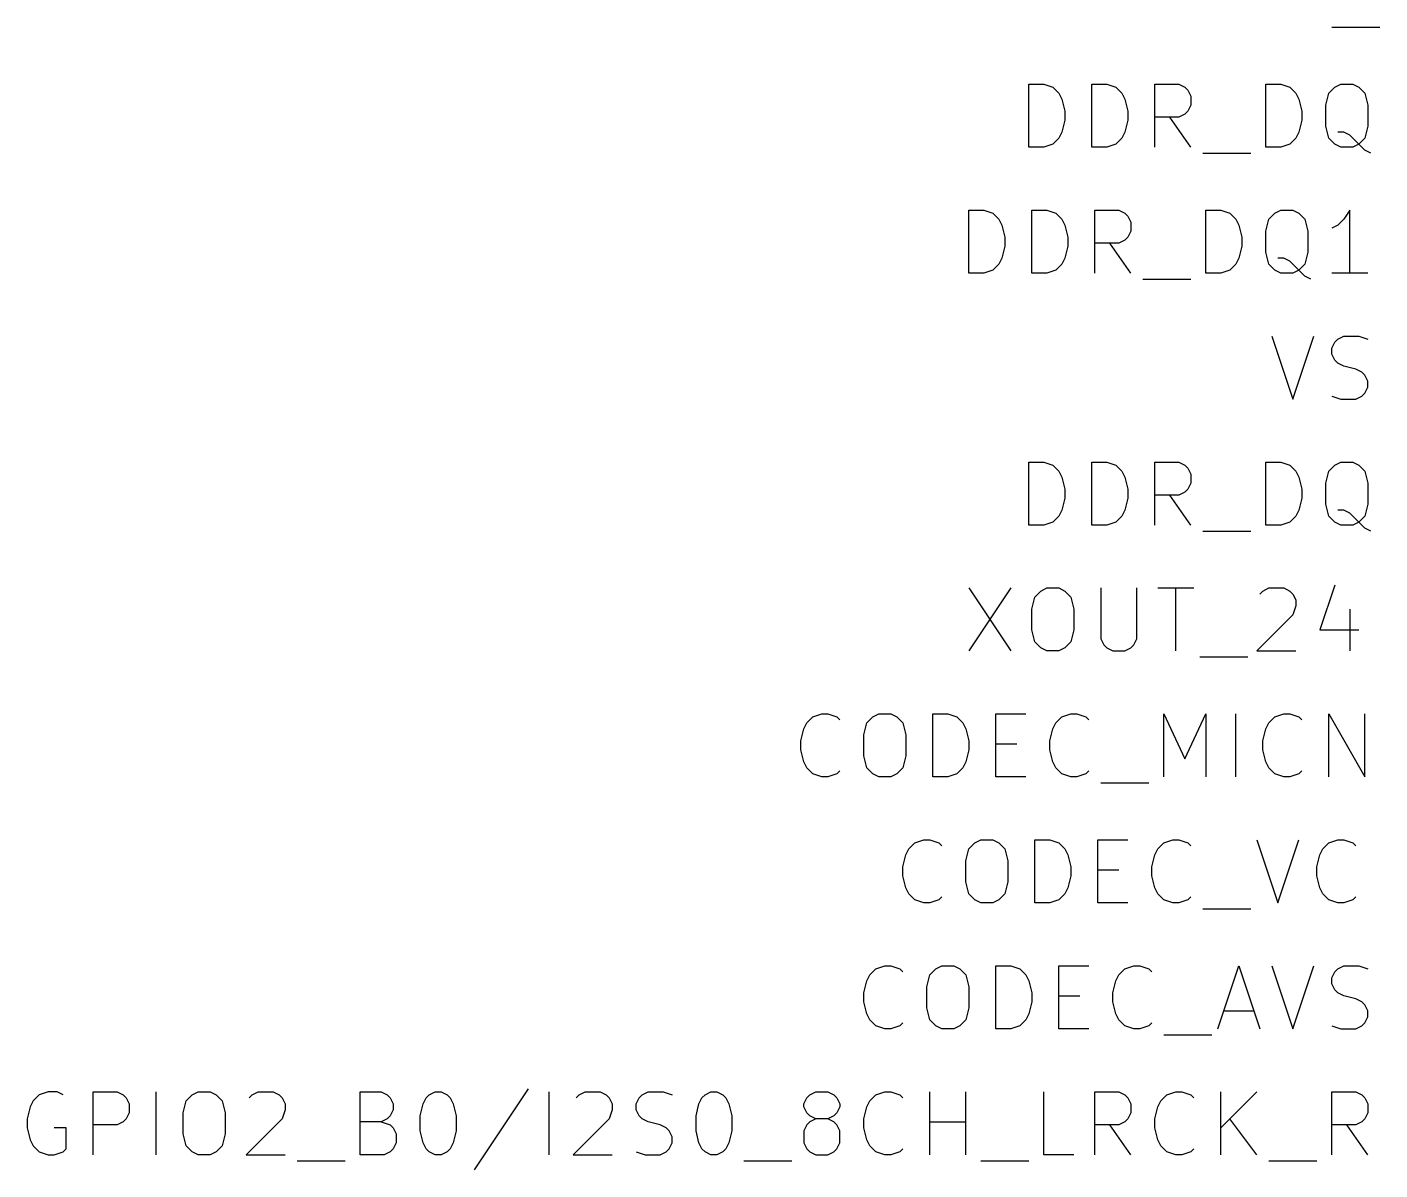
# Model space of a CAD drawing. Header units: millimetres. Extents: x 3 to 201, y -195 to -4.
# Drawn here: x 128.49 to 155.76, y -122.81 to -99.77 of the extents above; entities that cross this region are included whole.
import ezdxf

# ---------------------------------------------------------------- set-up
doc = ezdxf.new("R2010")
doc.units = ezdxf.units.MM
doc.layers.add('GREENSIXTYFIVE', color=129, linetype='CONTINUOUS')

msp = doc.modelspace()

# ---------------------------------------------------------------- linework, layer by layer
at = {"layer": 'GREENSIXTYFIVE', "linetype": 'CONTINUOUS'}
for p, q in [((154.7949, -99.7685), (155.7625, -99.7685)), ((148.6867, -102.1875), (148.6867, -100.9175)), ((148.6867, -100.9175), (148.9891, -100.9175)), ((148.9891, -100.9175), (149.1705, -100.978)), ((149.1705, -100.978), (149.2915, -101.099)), ((149.2915, -101.099), (149.352, -101.2199)), ((149.9567, -102.1875), (149.9567, -100.9175)), ((149.9567, -100.9175), (150.2591, -100.9175)), ((150.2591, -100.9175), (150.4405, -100.978)), ((150.4405, -100.978), (150.5615, -101.099)), ((150.5615, -101.099), (150.622, -101.2199)), ((151.2267, -102.1875), (151.2267, -100.9175)), ((151.2267, -100.9175), (151.7105, -100.9175)), ((151.7105, -100.9175), (151.8315, -100.978)), ((151.8315, -100.978), (151.892, -101.0385)), ((151.892, -101.0385), (151.9524, -101.1594)), ((151.9524, -101.1594), (151.9524, -101.3409)), ((153.4643, -102.1875), (153.4643, -100.9175)), ((153.4643, -100.9175), (153.7667, -100.9175)), ((153.7667, -100.9175), (153.9481, -100.978)), ((153.9481, -100.978), (154.0691, -101.099)), ((154.0691, -101.099), (154.1296, -101.2199)), ((154.6739, -101.3409), (154.7343, -101.099)), ((154.7343, -101.099), (154.8553, -100.978)), ((154.8553, -100.978), (154.9762, -100.9175)), ((154.9762, -100.9175), (155.2181, -100.9175)), ((155.2181, -100.9175), (155.3391, -100.978)), ((155.3391, -100.978), (155.46, -101.099)), ((155.46, -101.099), (155.5205, -101.3409)), ((149.352, -101.2199), (149.4124, -101.4618)), ((149.4124, -101.4618), (149.4124, -101.6432)), ((150.622, -101.2199), (150.6824, -101.4618)), ((150.6824, -101.4618), (150.6824, -101.6432)), ((151.892, -101.4618), (151.8315, -101.5223)), ((151.9524, -101.3409), (151.892, -101.4618)), ((154.1296, -101.2199), (154.19, -101.4618)), ((154.19, -101.4618), (154.19, -101.6432)), ((154.6739, -101.7642), (154.6739, -101.3409)), ((155.5205, -101.3409), (155.5205, -101.7642)), ((149.4124, -101.6432), (149.352, -101.8851)), ((150.6824, -101.6432), (150.622, -101.8851)), ((151.7105, -101.5828), (151.2267, -101.5828)), ((151.9524, -102.1875), (151.5291, -101.5828)), ((151.8315, -101.5223), (151.7105, -101.5828)), ((154.19, -101.6432), (154.1296, -101.8851)), ((149.2915, -102.0061), (149.1705, -102.1271)), ((149.352, -101.8851), (149.2915, -102.0061)), ((150.5615, -102.0061), (150.4405, -102.1271)), ((150.622, -101.8851), (150.5615, -102.0061)), ((154.0691, -102.0061), (153.9481, -102.1271)), ((154.1296, -101.8851), (154.0691, -102.0061)), ((154.7343, -102.0061), (154.6739, -101.7642)), ((154.8553, -102.1271), (154.7343, -102.0061)), ((155.0367, -101.8851), (154.9158, -101.8851)), ((155.1577, -101.9456), (155.0367, -101.8851)), ((155.3391, -102.1271), (155.1577, -101.9456)), ((155.46, -102.0061), (155.3391, -102.1271)), ((155.5205, -101.7642), (155.46, -102.0061)), ((148.9891, -102.1875), (148.6867, -102.1875)), ((149.1705, -102.1271), (148.9891, -102.1875)), ((150.2591, -102.1875), (149.9567, -102.1875)), ((150.4405, -102.1271), (150.2591, -102.1875)), ((153.7667, -102.1875), (153.4643, -102.1875)), ((153.9481, -102.1271), (153.7667, -102.1875)), ((154.9762, -102.1875), (154.8553, -102.1271)), ((155.2181, -102.1875), (154.9762, -102.1875)), ((155.3391, -102.1271), (155.2181, -102.1875)), ((155.46, -102.248), (155.3391, -102.1271)), ((155.581, -102.3085), (155.46, -102.248)), ((152.1944, -102.3085), (153.162, -102.3085)), ((147.4772, -104.7275), (147.4772, -103.4575)), ((147.4772, -103.4575), (147.7796, -103.4575)), ((147.7796, -103.4575), (147.961, -103.518)), ((147.961, -103.518), (148.082, -103.639)), ((148.082, -103.639), (148.1425, -103.7599)), ((148.7472, -104.7275), (148.7472, -103.4575)), ((148.7472, -103.4575), (149.0496, -103.4575)), ((149.0496, -103.4575), (149.231, -103.518)), ((149.231, -103.518), (149.352, -103.639)), ((149.352, -103.639), (149.4125, -103.7599)), ((150.0172, -104.7275), (150.0172, -103.4575)), ((150.0172, -103.4575), (150.501, -103.4575)), ((150.501, -103.4575), (150.622, -103.518)), ((150.622, -103.518), (150.6825, -103.5785)), ((150.6825, -103.5785), (150.7429, -103.6994)), ((152.2548, -104.7275), (152.2548, -103.4575)), ((152.2548, -103.4575), (152.5572, -103.4575)), ((152.5572, -103.4575), (152.7386, -103.518)), ((152.7386, -103.518), (152.8596, -103.639)), ((152.8596, -103.639), (152.9201, -103.7599)), ((153.4644, -103.8809), (153.5248, -103.639)), ((153.5248, -103.639), (153.6458, -103.518)), ((153.6458, -103.518), (153.7667, -103.4575)), ((153.7667, -103.4575), (154.0086, -103.4575)), ((154.0086, -103.4575), (154.1296, -103.518)), ((154.1296, -103.518), (154.2505, -103.639)), ((154.2505, -103.639), (154.311, -103.8809)), ((155.0368, -103.639), (154.9158, -103.7599)), ((155.1577, -103.4575), (155.0368, -103.639)), ((155.1577, -104.7275), (155.1577, -103.4575)), ((148.1425, -103.7599), (148.2029, -104.0018)), ((149.4125, -103.7599), (149.4729, -104.0018)), ((150.7429, -103.8809), (150.6825, -104.0018)), ((150.7429, -103.6994), (150.7429, -103.8809)), ((152.9201, -103.7599), (152.9805, -104.0018)), ((153.4644, -104.3042), (153.4644, -103.8809)), ((154.311, -103.8809), (154.311, -104.3042)), ((154.9158, -103.7599), (154.7949, -103.8204)), ((148.2029, -104.1832), (148.1425, -104.4251)), ((148.2029, -104.0018), (148.2029, -104.1832)), ((149.4729, -104.1832), (149.4125, -104.4251)), ((149.4729, -104.0018), (149.4729, -104.1832)), ((150.501, -104.1228), (150.0172, -104.1228)), ((150.7429, -104.7275), (150.3196, -104.1228)), ((150.622, -104.0623), (150.501, -104.1228)), ((150.6825, -104.0018), (150.622, -104.0623)), ((152.9805, -104.1832), (152.9201, -104.4251)), ((152.9805, -104.0018), (152.9805, -104.1832)), ((148.1425, -104.4251), (148.082, -104.5461)), ((149.4125, -104.4251), (149.352, -104.5461)), ((152.9201, -104.4251), (152.8596, -104.5461)), ((153.5248, -104.5461), (153.4644, -104.3042)), ((153.8272, -104.4251), (153.7063, -104.4251)), ((153.9482, -104.4856), (153.8272, -104.4251)), ((154.311, -104.3042), (154.2505, -104.5461)), ((147.7796, -104.7275), (147.4772, -104.7275)), ((147.961, -104.6671), (147.7796, -104.7275)), ((148.082, -104.5461), (147.961, -104.6671)), ((149.0496, -104.7275), (148.7472, -104.7275)), ((149.231, -104.6671), (149.0496, -104.7275)), ((149.352, -104.5461), (149.231, -104.6671)), ((152.5572, -104.7275), (152.2548, -104.7275)), ((152.7386, -104.6671), (152.5572, -104.7275)), ((152.8596, -104.5461), (152.7386, -104.6671)), ((153.6458, -104.6671), (153.5248, -104.5461)), ((153.7667, -104.7275), (153.6458, -104.6671)), ((154.0086, -104.7275), (153.7667, -104.7275)), ((154.1296, -104.6671), (153.9482, -104.4856)), ((154.1296, -104.6671), (154.0086, -104.7275)), ((154.2505, -104.5461), (154.1296, -104.6671)), ((154.2505, -104.788), (154.1296, -104.6671)), ((155.5206, -104.7275), (154.7949, -104.7275)), ((150.9849, -104.8485), (151.9525, -104.8485)), ((154.3715, -104.8485), (154.2505, -104.788)), ((153.5853, -105.9975), (154.0086, -107.2675)), ((154.0086, -107.2675), (154.432, -105.9975)), ((154.8553, -106.1185), (154.9158, -106.058)), ((154.9158, -106.058), (155.0368, -105.9975)), ((155.0368, -105.9975), (155.3391, -105.9975)), ((155.3391, -105.9975), (155.5206, -106.058)), ((154.7949, -106.2394), (154.8553, -106.1185)), ((154.7949, -106.3604), (154.7949, -106.2394)), ((154.8553, -106.4813), (154.7949, -106.3604)), ((154.9158, -106.5418), (154.8553, -106.4813)), ((155.0368, -106.6023), (154.9158, -106.5418)), ((155.2787, -106.6628), (155.0368, -106.6023)), ((155.3996, -106.7232), (155.2787, -106.6628)), ((155.4601, -106.7837), (155.3996, -106.7232)), ((155.5206, -106.9047), (155.4601, -106.7837)), ((155.5206, -107.0256), (155.5206, -106.9047)), ((155.3996, -107.2071), (155.4601, -107.1466)), ((155.4601, -107.1466), (155.5206, -107.0256)), ((154.7949, -107.2071), (154.9763, -107.2675)), ((154.9763, -107.2675), (155.2787, -107.2675)), ((155.2787, -107.2675), (155.3996, -107.2071)), ((148.6867, -109.8075), (148.6867, -108.5375)), ((148.6867, -108.5375), (148.9891, -108.5375)), ((148.9891, -108.5375), (149.1705, -108.598)), ((149.9567, -109.8075), (149.9567, -108.5375)), ((149.9567, -108.5375), (150.2591, -108.5375)), ((150.2591, -108.5375), (150.4405, -108.598)), ((151.2267, -109.8075), (151.2267, -108.5375)), ((151.2267, -108.5375), (151.7105, -108.5375)), ((151.7105, -108.5375), (151.8315, -108.598)), ((153.4643, -109.8075), (153.4643, -108.5375)), ((153.4643, -108.5375), (153.7667, -108.5375)), ((153.7667, -108.5375), (153.9481, -108.598)), ((154.8553, -108.598), (154.9762, -108.5375)), ((154.9762, -108.5375), (155.2181, -108.5375)), ((155.2181, -108.5375), (155.3391, -108.598)), ((149.1705, -108.598), (149.2915, -108.719)), ((149.2915, -108.719), (149.352, -108.8399)), ((150.4405, -108.598), (150.5615, -108.719)), ((150.5615, -108.719), (150.622, -108.8399)), ((151.8315, -108.598), (151.892, -108.6585)), ((151.892, -108.6585), (151.9524, -108.7794)), ((151.9524, -108.7794), (151.9524, -108.9609)), ((153.9481, -108.598), (154.0691, -108.719)), ((154.0691, -108.719), (154.1296, -108.8399)), ((154.6739, -108.9609), (154.7343, -108.719)), ((154.7343, -108.719), (154.8553, -108.598)), ((155.3391, -108.598), (155.46, -108.719)), ((155.46, -108.719), (155.5205, -108.9609)), ((149.352, -108.8399), (149.4124, -109.0818)), ((149.4124, -109.0818), (149.4124, -109.2632)), ((150.622, -108.8399), (150.6824, -109.0818)), ((150.6824, -109.0818), (150.6824, -109.2632)), ((151.892, -109.0818), (151.8315, -109.1423)), ((151.9524, -108.9609), (151.892, -109.0818)), ((154.1296, -108.8399), (154.19, -109.0818)), ((154.19, -109.0818), (154.19, -109.2632)), ((154.6739, -109.3842), (154.6739, -108.9609)), ((155.5205, -108.9609), (155.5205, -109.3842)), ((149.4124, -109.2632), (149.352, -109.5051)), ((150.6824, -109.2632), (150.622, -109.5051)), ((151.7105, -109.2028), (151.2267, -109.2028)), ((151.9524, -109.8075), (151.5291, -109.2028)), ((151.8315, -109.1423), (151.7105, -109.2028)), ((154.19, -109.2632), (154.1296, -109.5051)), ((149.2915, -109.6261), (149.1705, -109.7471)), ((149.352, -109.5051), (149.2915, -109.6261)), ((150.5615, -109.6261), (150.4405, -109.7471)), ((150.622, -109.5051), (150.5615, -109.6261)), ((154.0691, -109.6261), (153.9481, -109.7471)), ((154.1296, -109.5051), (154.0691, -109.6261)), ((154.7343, -109.6261), (154.6739, -109.3842)), ((154.8553, -109.7471), (154.7343, -109.6261)), ((155.0367, -109.5051), (154.9158, -109.5051)), ((155.1577, -109.5656), (155.0367, -109.5051)), ((155.3391, -109.7471), (155.1577, -109.5656)), ((155.46, -109.6261), (155.3391, -109.7471)), ((155.5205, -109.3842), (155.46, -109.6261)), ((148.9891, -109.8075), (148.6867, -109.8075)), ((149.1705, -109.7471), (148.9891, -109.8075)), ((150.2591, -109.8075), (149.9567, -109.8075)), ((150.4405, -109.7471), (150.2591, -109.8075)), ((153.7667, -109.8075), (153.4643, -109.8075)), ((153.9481, -109.7471), (153.7667, -109.8075)), ((154.9762, -109.8075), (154.8553, -109.7471)), ((155.2181, -109.8075), (154.9762, -109.8075)), ((155.3391, -109.7471), (155.2181, -109.8075)), ((155.46, -109.868), (155.3391, -109.7471)), ((155.581, -109.9285), (155.46, -109.868)), ((152.1944, -109.9285), (153.162, -109.9285)), ((147.4773, -111.0775), (148.3239, -112.3475)), ((148.3239, -111.0775), (147.4773, -112.3475)), ((148.7473, -111.5009), (148.8077, -111.259)), ((148.8077, -111.259), (148.9287, -111.138)), ((148.9287, -111.138), (149.0496, -111.0775)), ((149.0496, -111.0775), (149.2915, -111.0775)), ((149.2915, -111.0775), (149.4125, -111.138)), ((149.4125, -111.138), (149.5334, -111.259)), ((149.5334, -111.259), (149.5939, -111.5009)), ((150.1382, -111.0775), (150.1382, -112.1056)), ((150.8639, -112.1056), (150.8639, -111.0775)), ((151.2873, -111.0775), (152.013, -111.0775)), ((151.6502, -112.3475), (151.6502, -111.0775)), ((153.3435, -111.1985), (153.4039, -111.138)), ((153.4039, -111.138), (153.5249, -111.0775)), ((153.5249, -111.0775), (153.8273, -111.0775)), ((153.8273, -111.0775), (153.9482, -111.138)), ((153.9482, -111.138), (154.0087, -111.1985)), ((154.0087, -111.1985), (154.0692, -111.3194)), ((154.8553, -111.0171), (154.553, -111.9242)), ((148.7473, -111.9242), (148.7473, -111.5009)), ((149.5939, -111.5009), (149.5939, -111.9242)), ((154.0692, -111.4404), (154.0087, -111.6218)), ((154.0692, -111.3194), (154.0692, -111.4404)), ((155.1577, -111.5009), (155.1577, -112.3475)), ((154.0087, -111.6218), (153.283, -112.3475)), ((148.8077, -112.1661), (148.7473, -111.9242)), ((149.5939, -111.9242), (149.5334, -112.1661)), ((154.553, -111.9242), (155.3391, -111.9242)), ((148.9287, -112.2871), (148.8077, -112.1661)), ((149.0496, -112.3475), (148.9287, -112.2871)), ((149.2915, -112.3475), (149.0496, -112.3475)), ((149.4125, -112.2871), (149.2915, -112.3475)), ((149.5334, -112.1661), (149.4125, -112.2871)), ((150.1382, -112.1056), (150.1987, -112.2266)), ((150.1987, -112.2266), (150.2592, -112.2871)), ((150.2592, -112.2871), (150.3801, -112.3475)), ((150.3801, -112.3475), (150.622, -112.3475)), ((150.622, -112.3475), (150.743, -112.2871)), ((150.743, -112.2871), (150.8035, -112.2266)), ((150.8035, -112.2266), (150.8639, -112.1056)), ((153.283, -112.3475), (154.0692, -112.3475)), ((152.134, -112.4685), (153.1016, -112.4685)), ((144.2115, -113.799), (144.3325, -113.678)), ((144.3325, -113.678), (144.5139, -113.6175)), ((144.5139, -113.6175), (144.6348, -113.6175)), ((144.6348, -113.6175), (144.8163, -113.678)), ((144.8163, -113.678), (144.8767, -113.7385)), ((145.421, -113.799), (145.542, -113.678)), ((145.542, -113.678), (145.6629, -113.6175)), ((145.6629, -113.6175), (145.9048, -113.6175)), ((145.9048, -113.6175), (146.0258, -113.678)), ((146.0258, -113.678), (146.1467, -113.799)), ((146.7515, -114.8875), (146.7515, -113.6175)), ((146.7515, -113.6175), (147.0539, -113.6175)), ((147.0539, -113.6175), (147.2353, -113.678)), ((147.2353, -113.678), (147.3563, -113.799)), ((148.0215, -114.8875), (148.0215, -113.6175)), ((148.0215, -113.6175), (148.6263, -113.6175)), ((149.231, -113.799), (149.352, -113.678)), ((149.352, -113.678), (149.5334, -113.6175)), ((149.5334, -113.6175), (149.6543, -113.6175)), ((149.6543, -113.6175), (149.8358, -113.678)), ((149.8358, -113.678), (149.8962, -113.7385)), ((151.4081, -114.8875), (151.4081, -113.6175)), ((151.4081, -113.6175), (151.8315, -114.5247)), ((151.8315, -114.5247), (152.2548, -113.6175)), ((152.2548, -113.6175), (152.2548, -114.8875)), ((152.8595, -114.8875), (152.8595, -113.6175)), ((153.5248, -113.799), (153.6458, -113.678)), ((153.6458, -113.678), (153.8272, -113.6175)), ((153.8272, -113.6175), (153.9481, -113.6175)), ((153.9481, -113.6175), (154.1296, -113.678)), ((154.1296, -113.678), (154.19, -113.7385)), ((154.7343, -114.8875), (154.7343, -113.6175)), ((154.7343, -113.6175), (155.46, -114.8875)), ((155.46, -114.8875), (155.46, -113.6175)), ((144.0906, -114.1618), (144.151, -113.9199)), ((144.151, -113.9199), (144.2115, -113.799)), ((145.3606, -114.0409), (145.421, -113.799)), ((146.1467, -113.799), (146.2072, -114.0409)), ((147.3563, -113.799), (147.4168, -113.9199)), ((147.4168, -113.9199), (147.4772, -114.1618)), ((149.1101, -114.1618), (149.1705, -113.9199)), ((149.1705, -113.9199), (149.231, -113.799)), ((153.4039, -114.1618), (153.4643, -113.9199)), ((153.4643, -113.9199), (153.5248, -113.799)), ((144.0906, -114.3432), (144.0906, -114.1618)), ((145.3606, -114.4642), (145.3606, -114.0409)), ((146.2072, -114.0409), (146.2072, -114.4642)), ((147.4772, -114.1618), (147.4772, -114.3432)), ((148.0215, -114.2223), (148.4449, -114.2223)), ((149.1101, -114.3432), (149.1101, -114.1618)), ((153.4039, -114.3432), (153.4039, -114.1618)), ((144.151, -114.5851), (144.0906, -114.3432)), ((145.421, -114.7061), (145.3606, -114.4642)), ((146.2072, -114.4642), (146.1467, -114.7061)), ((147.4772, -114.3432), (147.4168, -114.5851)), ((149.1705, -114.5851), (149.1101, -114.3432)), ((153.4643, -114.5851), (153.4039, -114.3432)), ((144.2115, -114.7061), (144.151, -114.5851)), ((144.3325, -114.8271), (144.2115, -114.7061)), ((144.8767, -114.7666), (144.8163, -114.8271)), ((145.542, -114.8271), (145.421, -114.7061)), ((146.1467, -114.7061), (146.0258, -114.8271)), ((147.3563, -114.7061), (147.2353, -114.8271)), ((147.4168, -114.5851), (147.3563, -114.7061)), ((149.231, -114.7061), (149.1705, -114.5851)), ((149.352, -114.8271), (149.231, -114.7061)), ((149.8962, -114.7666), (149.8358, -114.8271)), ((153.5248, -114.7061), (153.4643, -114.5851)), ((153.6458, -114.8271), (153.5248, -114.7061)), ((154.19, -114.7666), (154.1296, -114.8271)), ((144.5139, -114.8875), (144.3325, -114.8271)), ((144.6348, -114.8875), (144.5139, -114.8875)), ((144.8163, -114.8271), (144.6348, -114.8875)), ((145.6629, -114.8875), (145.542, -114.8271)), ((145.9048, -114.8875), (145.6629, -114.8875)), ((146.0258, -114.8271), (145.9048, -114.8875)), ((147.0539, -114.8875), (146.7515, -114.8875)), ((147.2353, -114.8271), (147.0539, -114.8875)), ((148.6263, -114.8875), (148.0215, -114.8875)), ((149.5334, -114.8875), (149.352, -114.8271)), ((149.6543, -114.8875), (149.5334, -114.8875)), ((149.8358, -114.8271), (149.6543, -114.8875)), ((150.1382, -115.0085), (151.1058, -115.0085)), ((153.8272, -114.8875), (153.6458, -114.8271)), ((153.9481, -114.8875), (153.8272, -114.8875)), ((154.1296, -114.8271), (153.9481, -114.8875)), ((146.3887, -116.218), (146.5701, -116.1575)), ((146.5701, -116.1575), (146.691, -116.1575)), ((146.691, -116.1575), (146.8725, -116.218)), ((147.5982, -116.218), (147.7191, -116.1575)), ((147.7191, -116.1575), (147.961, -116.1575)), ((147.961, -116.1575), (148.082, -116.218)), ((148.8077, -117.4275), (148.8077, -116.1575)), ((148.8077, -116.1575), (149.1101, -116.1575)), ((149.1101, -116.1575), (149.2915, -116.218)), ((150.0777, -117.4275), (150.0777, -116.1575)), ((150.0777, -116.1575), (150.6825, -116.1575)), ((151.4082, -116.218), (151.5896, -116.1575)), ((151.5896, -116.1575), (151.7105, -116.1575)), ((151.7105, -116.1575), (151.892, -116.218)), ((153.2829, -116.1575), (153.7062, -117.4275)), ((153.7062, -117.4275), (154.1296, -116.1575)), ((154.7344, -116.218), (154.9158, -116.1575)), ((154.9158, -116.1575), (155.0367, -116.1575)), ((155.0367, -116.1575), (155.2182, -116.218)), ((146.1468, -116.7018), (146.2072, -116.4599)), ((146.2072, -116.4599), (146.2677, -116.339)), ((146.2677, -116.339), (146.3887, -116.218)), ((146.8725, -116.218), (146.9329, -116.2785)), ((147.4168, -116.5809), (147.4772, -116.339)), ((147.4772, -116.339), (147.5982, -116.218)), ((148.082, -116.218), (148.2029, -116.339)), ((148.2029, -116.339), (148.2634, -116.5809)), ((149.2915, -116.218), (149.4125, -116.339)), ((149.4125, -116.339), (149.473, -116.4599)), ((149.473, -116.4599), (149.5334, -116.7018)), ((151.1663, -116.7018), (151.2267, -116.4599)), ((151.2267, -116.4599), (151.2872, -116.339)), ((151.2872, -116.339), (151.4082, -116.218)), ((151.892, -116.218), (151.9524, -116.2785)), ((154.4925, -116.7018), (154.5529, -116.4599)), ((154.5529, -116.4599), (154.6134, -116.339)), ((154.6134, -116.339), (154.7344, -116.218)), ((155.2182, -116.218), (155.2786, -116.2785)), ((146.1468, -116.8832), (146.1468, -116.7018)), ((147.4168, -117.0042), (147.4168, -116.5809)), ((148.2634, -116.5809), (148.2634, -117.0042)), ((149.5334, -116.7018), (149.5334, -116.8832)), ((151.1663, -116.8832), (151.1663, -116.7018)), ((154.4925, -116.8832), (154.4925, -116.7018)), ((146.2072, -117.1251), (146.1468, -116.8832)), ((147.4772, -117.2461), (147.4168, -117.0042)), ((148.2634, -117.0042), (148.2029, -117.2461)), ((149.5334, -116.8832), (149.473, -117.1251)), ((150.0777, -116.7623), (150.5011, -116.7623)), ((151.2267, -117.1251), (151.1663, -116.8832)), ((154.5529, -117.1251), (154.4925, -116.8832)), ((146.2677, -117.2461), (146.2072, -117.1251)), ((146.3887, -117.3671), (146.2677, -117.2461)), ((147.5982, -117.3671), (147.4772, -117.2461)), ((148.2029, -117.2461), (148.082, -117.3671)), ((149.4125, -117.2461), (149.2915, -117.3671)), ((149.473, -117.1251), (149.4125, -117.2461)), ((151.2872, -117.2461), (151.2267, -117.1251)), ((151.4082, -117.3671), (151.2872, -117.2461)), ((154.6134, -117.2461), (154.5529, -117.1251)), ((154.7344, -117.3671), (154.6134, -117.2461)), ((146.5701, -117.4275), (146.3887, -117.3671)), ((146.691, -117.4275), (146.5701, -117.4275)), ((146.8725, -117.3671), (146.691, -117.4275)), ((146.9329, -117.3066), (146.8725, -117.3671)), ((147.7191, -117.4275), (147.5982, -117.3671)), ((147.961, -117.4275), (147.7191, -117.4275)), ((148.082, -117.3671), (147.961, -117.4275)), ((149.1101, -117.4275), (148.8077, -117.4275)), ((149.2915, -117.3671), (149.1101, -117.4275)), ((150.6825, -117.4275), (150.0777, -117.4275)), ((151.5896, -117.4275), (151.4082, -117.3671)), ((151.7105, -117.4275), (151.5896, -117.4275)), ((151.892, -117.3671), (151.7105, -117.4275)), ((151.9524, -117.3066), (151.892, -117.3671)), ((152.1944, -117.5485), (153.162, -117.5485)), ((154.9158, -117.4275), (154.7344, -117.3671)), ((155.0367, -117.4275), (154.9158, -117.4275)), ((155.2182, -117.3671), (155.0367, -117.4275)), ((155.2786, -117.3066), (155.2182, -117.3671)), ((145.421, -118.9999), (145.4815, -118.879)), ((145.4815, -118.879), (145.6025, -118.758)), ((145.6025, -118.758), (145.7839, -118.6975)), ((145.7839, -118.6975), (145.9048, -118.6975)), ((145.9048, -118.6975), (146.0863, -118.758)), ((146.0863, -118.758), (146.1467, -118.8185)), ((146.6306, -119.1209), (146.691, -118.879)), ((146.691, -118.879), (146.812, -118.758)), ((146.812, -118.758), (146.9329, -118.6975)), ((146.9329, -118.6975), (147.1748, -118.6975)), ((147.1748, -118.6975), (147.2958, -118.758)), ((147.2958, -118.758), (147.4167, -118.879)), ((147.4167, -118.879), (147.4772, -119.1209)), ((148.0215, -119.9675), (148.0215, -118.6975)), ((148.0215, -118.6975), (148.3239, -118.6975)), ((148.3239, -118.6975), (148.5053, -118.758)), ((148.5053, -118.758), (148.6263, -118.879)), ((148.6263, -118.879), (148.6868, -118.9999)), ((149.2915, -119.9675), (149.2915, -118.6975)), ((149.2915, -118.6975), (149.8963, -118.6975)), ((150.4405, -118.9999), (150.501, -118.879)), ((150.501, -118.879), (150.622, -118.758)), ((150.622, -118.758), (150.8034, -118.6975)), ((150.8034, -118.6975), (150.9243, -118.6975)), ((150.9243, -118.6975), (151.1058, -118.758)), ((151.1058, -118.758), (151.1662, -118.8185)), ((152.4967, -119.9675), (152.92, -118.6975)), ((152.92, -118.6975), (153.3434, -119.9675)), ((153.5853, -118.6975), (154.0086, -119.9675)), ((154.0086, -119.9675), (154.432, -118.6975)), ((154.7949, -118.9394), (154.8553, -118.8185)), ((154.8553, -118.8185), (154.9158, -118.758)), ((154.9158, -118.758), (155.0368, -118.6975)), ((155.0368, -118.6975), (155.3391, -118.6975)), ((155.3391, -118.6975), (155.5206, -118.758)), ((145.3606, -119.2418), (145.421, -118.9999)), ((146.6306, -119.5442), (146.6306, -119.1209)), ((147.4772, -119.1209), (147.4772, -119.5442)), ((148.6868, -118.9999), (148.7472, -119.2418)), ((150.3801, -119.2418), (150.4405, -118.9999)), ((154.7949, -119.0604), (154.7949, -118.9394)), ((154.8553, -119.1813), (154.7949, -119.0604)), ((154.9158, -119.2418), (154.8553, -119.1813)), ((145.3606, -119.4232), (145.3606, -119.2418)), ((145.421, -119.6651), (145.3606, -119.4232)), ((148.7472, -119.4232), (148.6868, -119.6651)), ((148.7472, -119.2418), (148.7472, -119.4232)), ((149.2915, -119.3023), (149.7149, -119.3023)), ((150.3801, -119.4232), (150.3801, -119.2418)), ((150.4405, -119.6651), (150.3801, -119.4232)), ((155.0368, -119.3023), (154.9158, -119.2418)), ((155.2787, -119.3628), (155.0368, -119.3023)), ((155.3996, -119.4232), (155.2787, -119.3628)), ((155.4601, -119.4837), (155.3996, -119.4232)), ((145.4815, -119.7861), (145.421, -119.6651)), ((146.691, -119.7861), (146.6306, -119.5442)), ((147.4772, -119.5442), (147.4167, -119.7861)), ((148.6868, -119.6651), (148.6263, -119.7861)), ((150.501, -119.7861), (150.4405, -119.6651)), ((152.6177, -119.6047), (153.2224, -119.6047)), ((155.5206, -119.6047), (155.4601, -119.4837)), ((155.4601, -119.8466), (155.5206, -119.7256)), ((155.5206, -119.7256), (155.5206, -119.6047)), ((145.6025, -119.9071), (145.4815, -119.7861)), ((145.7839, -119.9675), (145.6025, -119.9071)), ((145.9048, -119.9675), (145.7839, -119.9675)), ((146.0863, -119.9071), (145.9048, -119.9675)), ((146.1467, -119.8466), (146.0863, -119.9071)), ((146.812, -119.9071), (146.691, -119.7861)), ((146.9329, -119.9675), (146.812, -119.9071)), ((147.1748, -119.9675), (146.9329, -119.9675)), ((147.2958, -119.9071), (147.1748, -119.9675)), ((147.4167, -119.7861), (147.2958, -119.9071)), ((148.3239, -119.9675), (148.0215, -119.9675)), ((148.5053, -119.9071), (148.3239, -119.9675)), ((148.6263, -119.7861), (148.5053, -119.9071)), ((149.8963, -119.9675), (149.2915, -119.9675)), ((150.622, -119.9071), (150.501, -119.7861)), ((150.8034, -119.9675), (150.622, -119.9071)), ((150.9243, -119.9675), (150.8034, -119.9675)), ((151.1058, -119.9071), (150.9243, -119.9675)), ((151.1662, -119.8466), (151.1058, -119.9071)), ((154.7949, -119.9071), (154.9763, -119.9675)), ((154.9763, -119.9675), (155.2787, -119.9675)), ((155.2787, -119.9675), (155.3996, -119.9071)), ((155.3996, -119.9071), (155.4601, -119.8466)), ((151.4082, -120.0885), (152.3758, -120.0885)), ((128.7297, -121.298), (128.6087, -121.419)), ((128.9111, -121.2375), (128.7297, -121.298)), ((129.0925, -121.2375), (128.9111, -121.2375)), ((129.2135, -121.298), (129.0925, -121.2375)), ((129.8182, -122.5075), (129.8182, -121.2375)), ((129.8182, -121.2375), (130.302, -121.2375)), ((130.302, -121.2375), (130.423, -121.298)), ((130.423, -121.298), (130.4835, -121.3585)), ((130.4835, -121.3585), (130.5439, -121.4794)), ((131.0882, -122.5075), (131.0882, -121.2375)), ((131.693, -121.419), (131.814, -121.298)), ((131.814, -121.298), (131.9349, -121.2375)), ((131.9349, -121.2375), (132.1768, -121.2375)), ((132.1768, -121.2375), (132.2978, -121.298)), ((132.2978, -121.298), (132.4187, -121.419)), ((132.9631, -121.3585), (133.0235, -121.298)), ((133.0235, -121.298), (133.1445, -121.2375)), ((133.1445, -121.2375), (133.4469, -121.2375)), ((133.4469, -121.2375), (133.5678, -121.298)), ((133.5678, -121.298), (133.6283, -121.3585)), ((133.6283, -121.3585), (133.6888, -121.4794)), ((135.2006, -122.5075), (135.2006, -121.2375)), ((135.2006, -121.2375), (135.624, -121.2375)), ((135.624, -121.2375), (135.7449, -121.298)), ((135.7449, -121.298), (135.8054, -121.3585)), ((135.8054, -121.3585), (135.8659, -121.4794)), ((136.4706, -121.4794), (136.5311, -121.3585)), ((136.5311, -121.3585), (136.5916, -121.298)), ((136.5916, -121.298), (136.7125, -121.2375)), ((136.7125, -121.2375), (136.8335, -121.2375)), ((136.8335, -121.2375), (136.9544, -121.298)), ((136.9544, -121.298), (137.0149, -121.3585)), ((137.0149, -121.3585), (137.0754, -121.4794)), ((138.5873, -121.1771), (137.4987, -122.8099)), ((139.0106, -122.5075), (139.0106, -121.2375)), ((139.555, -121.3585), (139.6154, -121.298)), ((139.6154, -121.298), (139.7364, -121.2375)), ((139.7364, -121.2375), (140.0388, -121.2375)), ((140.0388, -121.2375), (140.1597, -121.298)), ((140.1597, -121.298), (140.2202, -121.3585)), ((140.2202, -121.3585), (140.2807, -121.4794)), ((140.7645, -121.4794), (140.8249, -121.3585)), ((140.8249, -121.3585), (140.8854, -121.298)), ((140.8854, -121.298), (141.0064, -121.2375)), ((141.0064, -121.2375), (141.3087, -121.2375)), ((141.3087, -121.2375), (141.4902, -121.298)), ((142.0344, -121.4794), (142.0949, -121.3585)), ((142.0949, -121.3585), (142.1554, -121.298)), ((142.1554, -121.298), (142.2763, -121.2375)), ((142.2763, -121.2375), (142.3973, -121.2375)), ((142.3973, -121.2375), (142.5182, -121.298)), ((142.5182, -121.298), (142.5787, -121.3585)), ((142.5787, -121.3585), (142.6392, -121.4794)), ((144.1511, -121.4794), (144.2115, -121.3585)), ((144.2115, -121.3585), (144.272, -121.298)), ((144.272, -121.298), (144.393, -121.2375)), ((144.393, -121.2375), (144.6349, -121.2375)), ((144.6349, -121.2375), (144.7558, -121.298)), ((144.7558, -121.298), (144.8163, -121.3585)), ((144.8163, -121.3585), (144.8768, -121.4794)), ((145.4815, -121.419), (145.6025, -121.298)), ((145.6025, -121.298), (145.7839, -121.2375)), ((145.7839, -121.2375), (145.9048, -121.2375)), ((145.9048, -121.2375), (146.0863, -121.298)), ((146.0863, -121.298), (146.1467, -121.3585)), ((146.691, -122.5075), (146.691, -121.2375)), ((147.4167, -122.5075), (147.4167, -121.2375)), ((148.9891, -122.5075), (148.9891, -121.2375)), ((150.0172, -122.5075), (150.0172, -121.2375)), ((150.0172, -121.2375), (150.501, -121.2375)), ((150.501, -121.2375), (150.622, -121.298)), ((150.622, -121.298), (150.6825, -121.3585)), ((150.6825, -121.3585), (150.7429, -121.4794)), ((151.3477, -121.419), (151.4687, -121.298)), ((151.4687, -121.298), (151.6501, -121.2375)), ((151.6501, -121.2375), (151.771, -121.2375)), ((151.771, -121.2375), (151.9525, -121.298)), ((151.9525, -121.298), (152.0129, -121.3585)), ((152.5572, -122.5075), (152.5572, -121.2375)), ((153.2829, -121.2375), (152.5572, -121.9632)), ((154.7948, -122.5075), (154.7948, -121.2375)), ((154.7948, -121.2375), (155.2786, -121.2375)), ((155.2786, -121.2375), (155.3996, -121.298)), ((155.3996, -121.298), (155.4601, -121.3585)), ((155.4601, -121.3585), (155.5205, -121.4794)), ((128.5482, -121.5399), (128.4878, -121.7818)), ((128.6087, -121.419), (128.5482, -121.5399)), ((130.5439, -121.4794), (130.5439, -121.6609)), ((131.6326, -121.6609), (131.693, -121.419)), ((132.4187, -121.419), (132.4792, -121.6609)), ((133.6888, -121.6004), (133.6283, -121.7818)), ((133.6888, -121.4794), (133.6888, -121.6004)), ((135.8659, -121.6004), (135.8054, -121.7213)), ((135.8659, -121.4794), (135.8659, -121.6004)), ((136.4102, -121.7213), (136.4706, -121.4794)), ((137.0754, -121.4794), (137.1359, -121.7213)), ((140.2807, -121.6004), (140.2202, -121.7818)), ((140.2807, -121.4794), (140.2807, -121.6004)), ((140.7645, -121.6004), (140.7645, -121.4794)), ((140.8249, -121.7213), (140.7645, -121.6004)), ((141.974, -121.7213), (142.0344, -121.4794)), ((142.6392, -121.4794), (142.6997, -121.7213)), ((144.1511, -121.5399), (144.1511, -121.4794)), ((144.2115, -121.6609), (144.1511, -121.5399)), ((144.8768, -121.5399), (144.8163, -121.6609)), ((144.8768, -121.4794), (144.8768, -121.5399)), ((145.3606, -121.7818), (145.421, -121.5399)), ((145.421, -121.5399), (145.4815, -121.419)), ((150.7429, -121.4794), (150.7429, -121.6609)), ((151.2268, -121.7818), (151.2872, -121.5399)), ((151.2872, -121.5399), (151.3477, -121.419)), ((155.5205, -121.4794), (155.5205, -121.6609)), ((128.4878, -121.7818), (128.4878, -121.9632)), ((130.302, -121.9028), (129.8182, -121.9028)), ((130.423, -121.8423), (130.302, -121.9028)), ((130.4835, -121.7818), (130.423, -121.8423)), ((130.5439, -121.6609), (130.4835, -121.7818)), ((131.6326, -122.0842), (131.6326, -121.6609)), ((132.4792, -121.6609), (132.4792, -122.0842)), ((133.6283, -121.7818), (132.9026, -122.5075)), ((135.624, -121.8423), (135.2006, -121.8423)), ((135.7449, -121.7818), (135.624, -121.8423)), ((135.624, -121.8423), (135.8054, -121.9028)), ((135.8054, -121.7213), (135.7449, -121.7818)), ((135.8054, -121.9028), (135.8659, -121.9632)), ((136.4102, -122.0237), (136.4102, -121.7213)), ((137.1359, -121.7213), (137.1359, -122.0237)), ((140.2202, -121.7818), (139.4945, -122.5075)), ((140.8854, -121.7818), (140.8249, -121.7213)), ((141.0064, -121.8423), (140.8854, -121.7818)), ((141.2483, -121.9028), (141.0064, -121.8423)), ((141.3692, -121.9632), (141.2483, -121.9028)), ((141.974, -122.0237), (141.974, -121.7213)), ((142.6997, -121.7213), (142.6997, -122.0237)), ((144.2115, -121.9028), (144.1511, -122.0237)), ((144.272, -121.7213), (144.2115, -121.6609)), ((144.272, -121.8423), (144.2115, -121.9028)), ((144.393, -121.7818), (144.272, -121.7213)), ((144.393, -121.7818), (144.272, -121.8423)), ((144.6349, -121.7818), (144.393, -121.7818)), ((144.7558, -121.7213), (144.6349, -121.7818)), ((144.7558, -121.8423), (144.6349, -121.7818)), ((144.8163, -121.6609), (144.7558, -121.7213)), ((144.8163, -121.9028), (144.7558, -121.8423)), ((144.8768, -122.0237), (144.8163, -121.9028)), ((145.3606, -121.9632), (145.3606, -121.7818)), ((146.691, -121.8423), (147.4167, -121.8423)), ((150.501, -121.9028), (150.0172, -121.9028)), ((150.7429, -122.5075), (150.3196, -121.9028)), ((150.622, -121.8423), (150.501, -121.9028)), ((150.6825, -121.7818), (150.622, -121.8423)), ((150.7429, -121.6609), (150.6825, -121.7818)), ((151.2268, -121.9632), (151.2268, -121.7818)), ((153.2829, -122.5075), (152.7387, -121.7818)), ((155.2786, -121.9028), (154.7948, -121.9028)), ((155.5205, -122.5075), (155.0972, -121.9028)), ((155.3996, -121.8423), (155.2786, -121.9028)), ((155.4601, -121.7818), (155.3996, -121.8423)), ((155.5205, -121.6609), (155.4601, -121.7818)), ((128.4878, -121.9632), (128.5482, -122.2051)), ((129.2739, -121.9632), (129.032, -121.9632)), ((129.2739, -122.3866), (129.2739, -121.9632)), ((131.693, -122.3261), (131.6326, -122.0842)), ((132.4792, -122.0842), (132.4187, -122.3261)), ((135.8659, -121.9632), (135.9263, -122.0842)), ((135.9263, -122.0842), (135.9263, -122.2656)), ((136.4706, -122.2656), (136.4102, -122.0237)), ((137.1359, -122.0237), (137.0754, -122.2656)), ((141.4297, -122.0237), (141.3692, -121.9632)), ((141.4902, -122.1447), (141.4297, -122.0237)), ((141.4902, -122.2656), (141.4902, -122.1447)), ((142.0344, -122.2656), (141.974, -122.0237)), ((142.6997, -122.0237), (142.6392, -122.2656)), ((144.1511, -122.0237), (144.1511, -122.2656)), ((144.8768, -122.2656), (144.8768, -122.0237)), ((145.421, -122.2051), (145.3606, -121.9632)), ((151.2872, -122.2051), (151.2268, -121.9632)), ((128.5482, -122.2051), (128.6087, -122.3261)), ((128.6087, -122.3261), (128.7297, -122.4471)), ((128.7297, -122.4471), (128.9111, -122.5075)), ((129.032, -122.5075), (129.2135, -122.4471)), ((129.2135, -122.4471), (129.2739, -122.3866)), ((131.814, -122.4471), (131.693, -122.3261)), ((131.9349, -122.5075), (131.814, -122.4471)), ((132.2978, -122.4471), (132.1768, -122.5075)), ((132.4187, -122.3261), (132.2978, -122.4471)), ((135.8054, -122.4471), (135.6844, -122.5075)), ((135.8659, -122.3866), (135.8054, -122.4471)), ((135.9263, -122.2656), (135.8659, -122.3866)), ((136.5311, -122.3866), (136.4706, -122.2656)), ((136.5916, -122.4471), (136.5311, -122.3866)), ((136.7125, -122.5075), (136.5916, -122.4471)), ((136.9544, -122.4471), (136.8335, -122.5075)), ((137.0149, -122.3866), (136.9544, -122.4471)), ((137.0754, -122.2656), (137.0149, -122.3866)), ((140.7645, -122.4471), (140.9459, -122.5075)), ((141.2483, -122.5075), (141.3692, -122.4471)), ((141.3692, -122.4471), (141.4297, -122.3866)), ((141.4297, -122.3866), (141.4902, -122.2656)), ((142.0949, -122.3866), (142.0344, -122.2656)), ((142.1554, -122.4471), (142.0949, -122.3866)), ((142.2763, -122.5075), (142.1554, -122.4471)), ((142.5182, -122.4471), (142.3973, -122.5075)), ((142.5787, -122.3866), (142.5182, -122.4471)), ((142.6392, -122.2656), (142.5787, -122.3866)), ((144.1511, -122.2656), (144.2115, -122.3866)), ((144.2115, -122.3866), (144.272, -122.4471)), ((144.272, -122.4471), (144.393, -122.5075)), ((144.6349, -122.5075), (144.7558, -122.4471)), ((144.7558, -122.4471), (144.8163, -122.3866)), ((144.8163, -122.3866), (144.8768, -122.2656)), ((145.4815, -122.3261), (145.421, -122.2051)), ((145.6025, -122.4471), (145.4815, -122.3261)), ((145.7839, -122.5075), (145.6025, -122.4471)), ((146.0863, -122.4471), (145.9048, -122.5075)), ((146.1467, -122.3866), (146.0863, -122.4471)), ((151.3477, -122.3261), (151.2872, -122.2051)), ((151.4687, -122.4471), (151.3477, -122.3261)), ((151.6501, -122.5075), (151.4687, -122.4471)), ((151.9525, -122.4471), (151.771, -122.5075)), ((152.0129, -122.3866), (151.9525, -122.4471)), ((128.9111, -122.5075), (129.032, -122.5075)), ((132.1768, -122.5075), (131.9349, -122.5075)), ((132.9026, -122.5075), (133.6888, -122.5075)), ((133.9307, -122.6285), (134.8983, -122.6285)), ((135.6844, -122.5075), (135.2006, -122.5075)), ((136.8335, -122.5075), (136.7125, -122.5075)), ((139.4945, -122.5075), (140.2807, -122.5075)), ((140.9459, -122.5075), (141.2483, -122.5075)), ((142.3973, -122.5075), (142.2763, -122.5075)), ((142.9416, -122.6285), (143.9092, -122.6285)), ((144.393, -122.5075), (144.6349, -122.5075)), ((145.9048, -122.5075), (145.7839, -122.5075)), ((147.7192, -122.6285), (148.6868, -122.6285)), ((149.5939, -122.5075), (148.9891, -122.5075)), ((151.771, -122.5075), (151.6501, -122.5075)), ((153.5249, -122.6285), (154.4925, -122.6285))]:
    msp.add_line(p, q, dxfattribs=at)

doc.saveas('drawing.dxf')
